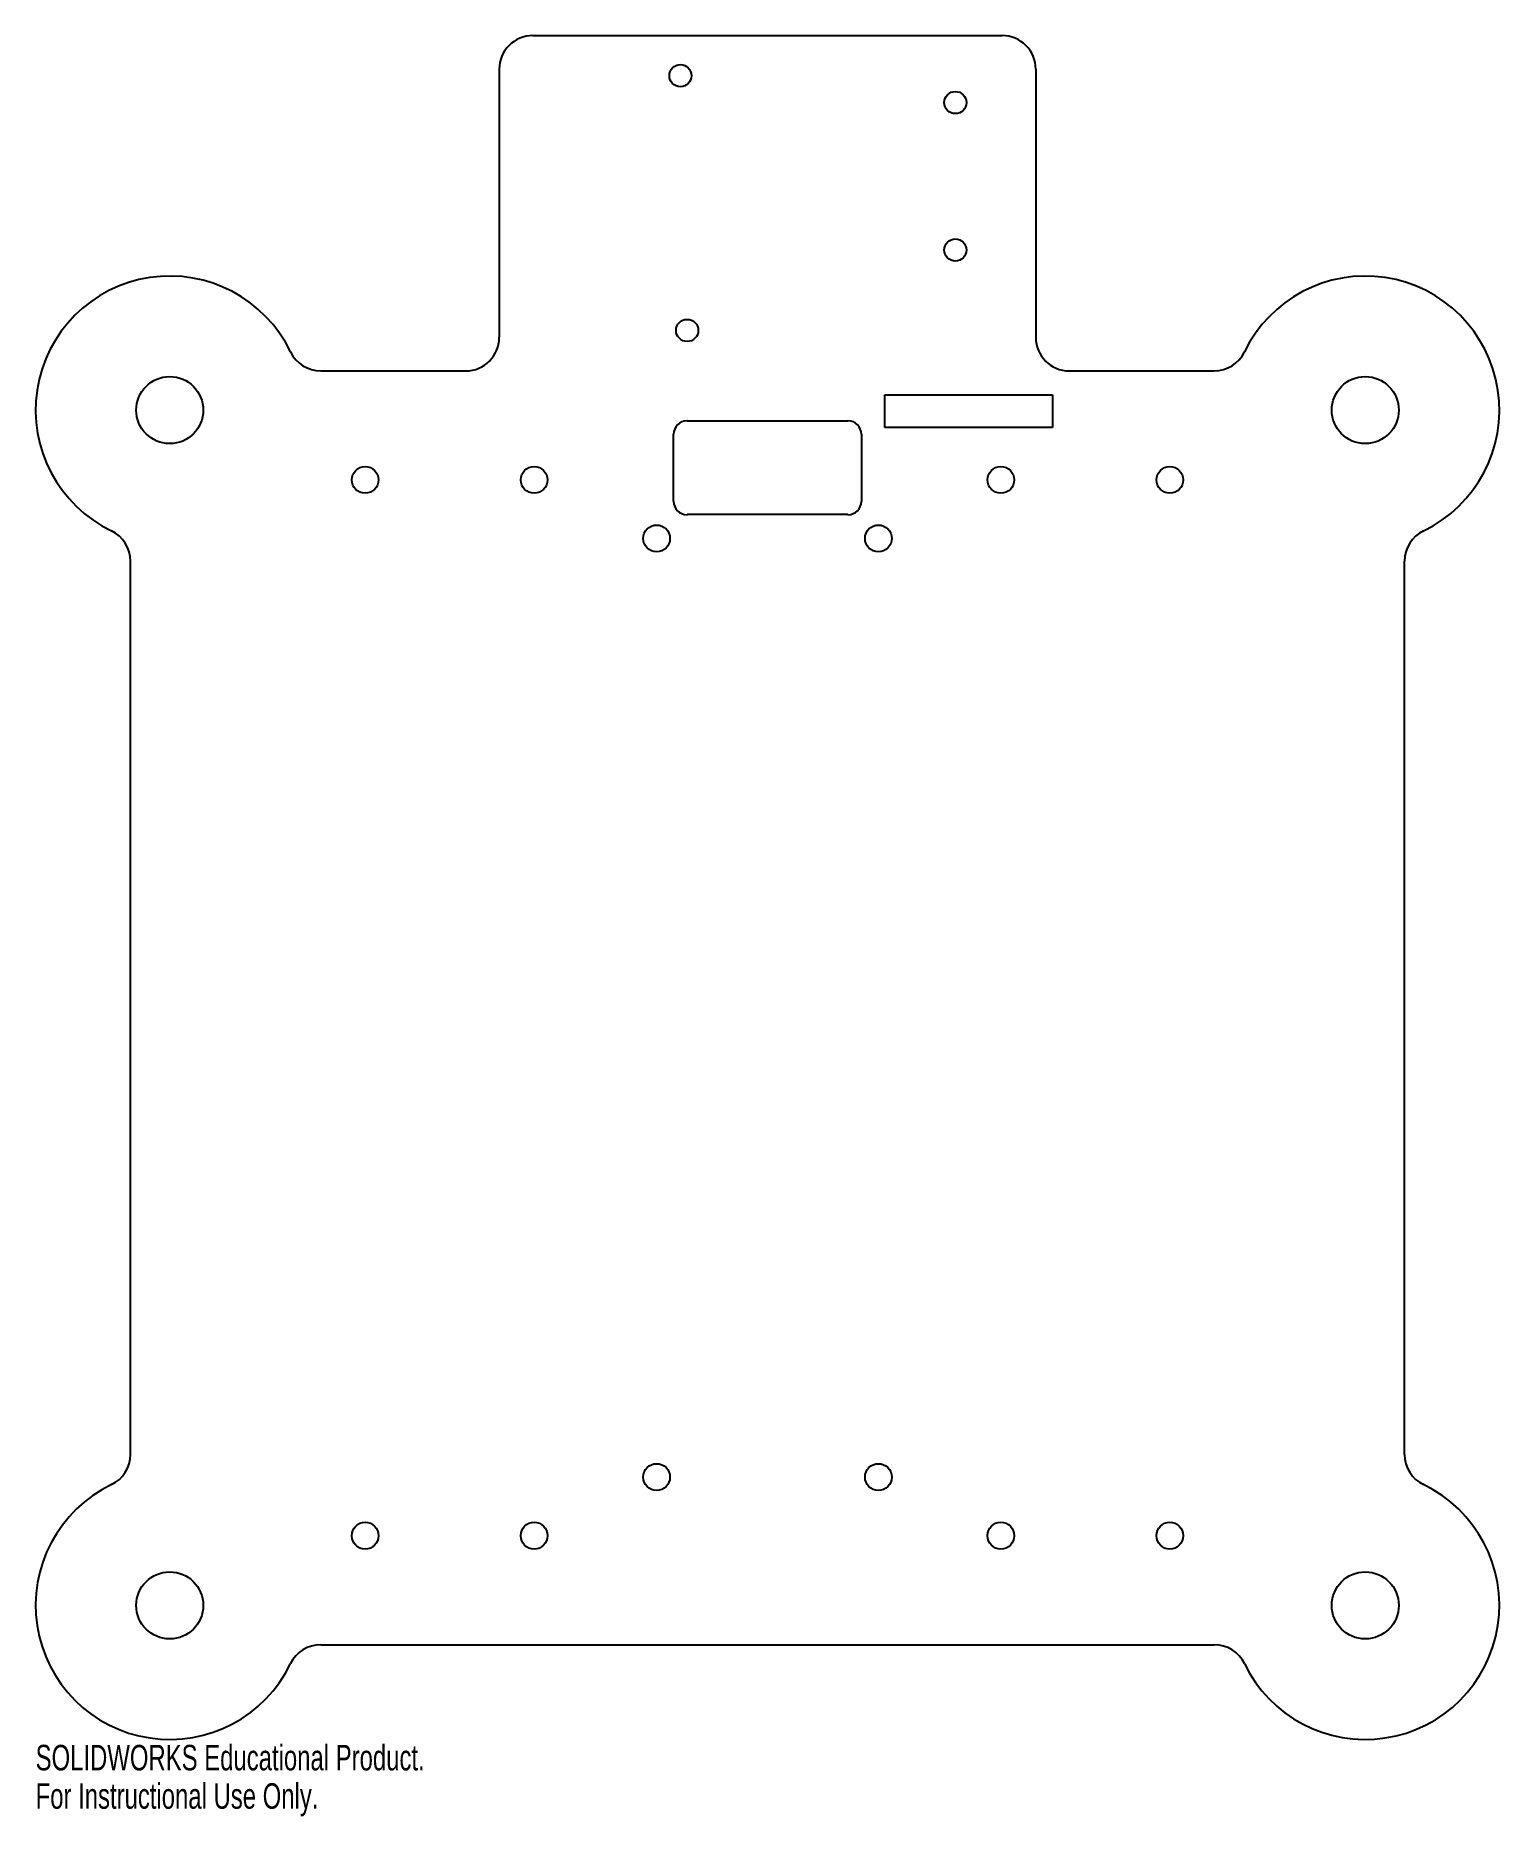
# Model space of a CAD drawing. Header units: inches. Extents: x -5.5 to 5.5, y -6 to 7.2.
import ezdxf

# ---------------------------------------------------------------- set-up
doc = ezdxf.new("R2010")
doc.units = ezdxf.units.IN
doc.header["$MEASUREMENT"] = 0
doc.styles.add('SLDTEXTSTYLE0', font='TXT', dxfattribs={"width": 0.7})

msp = doc.modelspace()

# ---------------------------------------------------------------- linework, layer by layer
at = {"color": 7, "linetype": 'Continuous', "lineweight": 25}
for p, q in [((-1.75, 7.25), (1.75, 7.25)), ((-2, 7), (-2, 5)), ((2, 7), (2, 5)), ((-3.331, 4.75), (-2.25, 4.75)), ((2.25, 4.75), (3.331, 4.75)), ((0.875, 4.327), (0.875, 4.572)), ((0.875, 4.572), (2.125, 4.572)), ((2.125, 4.572), (2.125, 4.327)), ((-0.7, 3.777), (-0.7, 4.277)), ((-0.6, 4.378), (0.6, 4.378)), ((0.7, 4.277), (0.7, 3.777)), ((2.125, 4.327), (0.875, 4.327)), ((0.6, 3.678), (-0.6, 3.678)), ((-4.75, -3.331), (-4.75, 3.331)), ((4.75, -3.331), (4.75, 3.331)), ((-3.331, -4.75), (3.331, -4.75))]:
    msp.add_line(p, q, dxfattribs=at)
for centre, radius in [((-0.649, 6.951), 0.0825), ((1.401, 6.751), 0.0825), ((1.401, 5.651), 0.0825), ((-0.599, 5.051), 0.0825), ((-4.457, 4.457), 0.25), ((4.457, 4.457), 0.25), ((-3, 3.937), 0.1), ((-1.74, 3.937), 0.1), ((1.74, 3.937), 0.1), ((3, 3.937), 0.1), ((-0.827, 3.5), 0.1), ((0.827, 3.5), 0.1), ((-0.827, -3.5), 0.1), ((0.827, -3.5), 0.1), ((-3, -3.937), 0.1), ((-1.74, -3.937), 0.1), ((1.74, -3.937), 0.1), ((3, -3.937), 0.1), ((-4.457, -4.457), 0.25), ((4.457, -4.457), 0.25)]:
    msp.add_circle(centre, radius, dxfattribs=at)
for centre, radius, start, end in [((-1.75, 7), 0.25, 90, 180), ((1.75, 7), 0.25, 0, 90), ((-4.457, 4.457), 1, 25.7417, 244.2583), ((4.457, 4.457), 1, 295.7417, 154.2583), ((-2.25, 5), 0.25, 270, 0), ((2.25, 5), 0.25, 180, 270), ((-3.331, 5), 0.25, 205.7417, 270), ((3.331, 5), 0.25, 270, 334.2583), ((-0.6, 4.277), 0.1, 90, 180), ((0.6, 4.277), 0.1, 0, 90), ((-0.6, 3.777), 0.1, 180, 270), ((0.6, 3.777), 0.1, 270, 0), ((-5, 3.331), 0.25, 0, 64.2583), ((5, 3.331), 0.25, 115.7417, 180), ((-5, -3.331), 0.25, 295.7417, 0), ((5, -3.331), 0.25, 180, 244.2583), ((-4.457, -4.457), 1, 115.7417, 334.2583), ((4.457, -4.457), 1, 205.7417, 64.2583), ((-3.331, -5), 0.25, 90, 154.2583), ((3.331, -5), 0.25, 25.7417, 90)]:
    msp.add_arc(centre, radius, start, end, dxfattribs=at)

# ---------------------------------------------------------------- texts
at = {"color": 7, "linetype": 'Continuous', "char_height": 0.1903, "attachment_point": 1, "style": 'SLDTEXTSTYLE0'}
for s, insert in [('SOLIDWORKS Educational Product.', (-5.457, -5.497)), ('For Instructional Use Only.', (-5.457, -5.783))]:
    msp.add_mtext(s, dxfattribs=dict(at, insert=insert))

doc.saveas('drawing.dxf')
